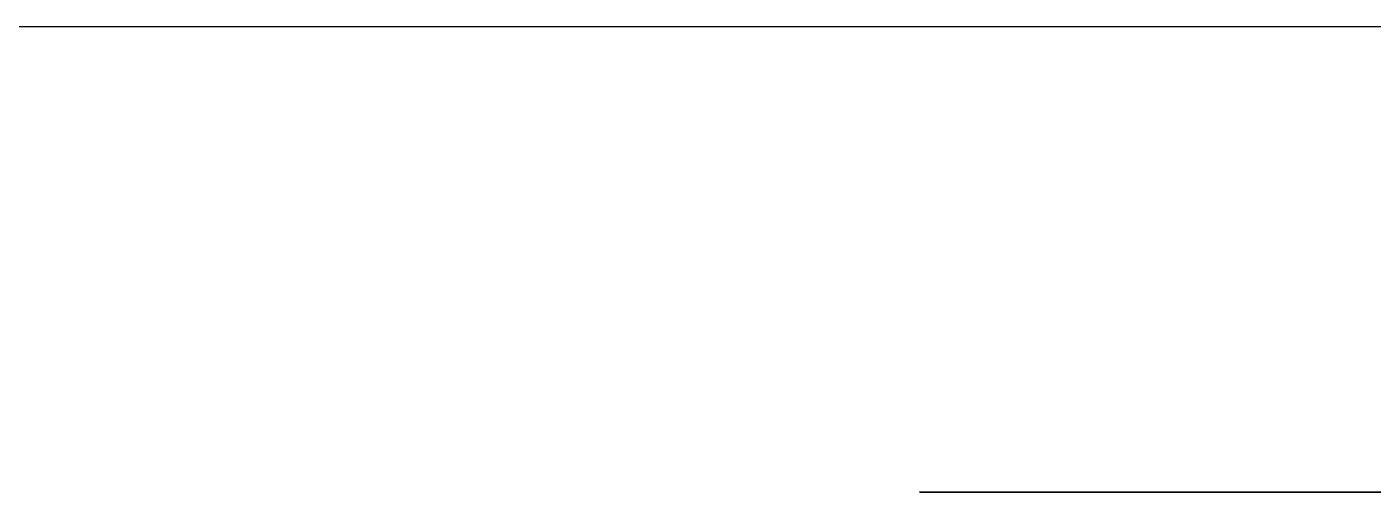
# Model space of a CAD drawing. Extents: x 8 to 102, y 11 to 162.
# Drawn here: x 10.0596 to 10.132, y 126.0714 to 126.0964 of the extents above; entities that cross this region are included whole.
import ezdxf

# ---------------------------------------------------------------- set-up
doc = ezdxf.new("R2010")
doc.units = 0
doc.header["$MEASUREMENT"] = 0
doc.layers.add('TFR-TRI3', color=7, linetype='CONTINUOUS')

msp = doc.modelspace()

# ---------------------------------------------------------------- linework, layer by layer
at = {"layer": 'TFR-TRI3', "color": 11, "linetype": 'CONTINUOUS'}
msp.add_line((31.400626, 126.096382), (8.360627, 126.096382), dxfattribs=at)
at = {"layer": 'TFR-TRI3', "color": 3, "linetype": 'CONTINUOUS'}
for p, q in [((10.113379, 126.071377), (10.107578, 126.071377)), ((10.114737, 126.071377), (10.107578, 126.071377)), ((10.107578, 126.071377), (10.111723, 126.071377)), ((10.107578, 126.071377), (10.358627, 126.071377)), ((10.107578, 126.071377), (10.112354, 126.071377)), ((10.111234, 126.071377), (10.107578, 126.071377)), ((10.107578, 126.071377), (10.110866, 126.071377)), ((10.112212, 126.071377), (10.107578, 126.071377)), ((10.112224, 126.071377), (10.107578, 126.071377)), ((10.107578, 126.071377), (10.109627, 126.071377)), ((10.124085, 126.071377), (10.107578, 126.071377)), ((10.107578, 126.071377), (10.11258, 126.071377)), ((10.108105, 126.071377), (10.358105, 126.071377)), ((10.108105, 126.071377), (10.113086, 126.071377)), ((10.112718, 126.071377), (10.108105, 126.071377)), ((10.108105, 126.071377), (10.358105, 126.071377)), ((10.124542, 126.071377), (10.108105, 126.071377)), ((10.124542, 126.071377), (10.108105, 126.071377)), ((10.108105, 126.071377), (10.113086, 126.071377)), ((10.108105, 126.071377), (10.358105, 126.071377)), ((10.108105, 126.071377), (10.358105, 126.071377)), ((10.108105, 126.071377), (10.358105, 126.071377)), ((10.124542, 126.071377), (10.108105, 126.071377)), ((10.108105, 126.071377), (10.113086, 126.071377)), ((10.124542, 126.071377), (10.108105, 126.071377)), ((10.108105, 126.071377), (10.113086, 126.071377)), ((10.108105, 126.071377), (10.358105, 126.071377)), ((10.108105, 126.071377), (10.113086, 126.071377)), ((10.112718, 126.071377), (10.108105, 126.071377)), ((10.112718, 126.071377), (10.108105, 126.071377)), ((10.112718, 126.071377), (10.108105, 126.071377)), ((10.108105, 126.071377), (10.358105, 126.071377)), ((10.112718, 126.071377), (10.108105, 126.071377)), ((10.108105, 126.071377), (10.358105, 126.071377)), ((10.112718, 126.071377), (10.108105, 126.071377)), ((10.124542, 126.071377), (10.108105, 126.071377)), ((10.108105, 126.071377), (10.358105, 126.071377)), ((10.108105, 126.071377), (10.113086, 126.071377)), ((10.108105, 126.071377), (10.113086, 126.071377)), ((10.108105, 126.071377), (10.113086, 126.071377)), ((10.112718, 126.071377), (10.108105, 126.071377)), ((10.108105, 126.071377), (10.358105, 126.071377)), ((10.112718, 126.071377), (10.108105, 126.071377)), ((10.112718, 126.071377), (10.108105, 126.071377)), ((10.108105, 126.071377), (10.113086, 126.071377)), ((10.124542, 126.071377), (10.108105, 126.071377)), ((10.108105, 126.071377), (10.358105, 126.071377)), ((10.124542, 126.071377), (10.108105, 126.071377)), ((10.124542, 126.071377), (10.108105, 126.071377)), ((10.108105, 126.071377), (10.358105, 126.071377)), ((10.124542, 126.071377), (10.108105, 126.071377)), ((10.108105, 126.071377), (10.113086, 126.071377)), ((10.112718, 126.071377), (10.108105, 126.071377)), ((10.108105, 126.071377), (10.113086, 126.071377)), ((10.108105, 126.071377), (10.113086, 126.071377)), ((10.108105, 126.071377), (10.358105, 126.071377)), ((10.112718, 126.071377), (10.108105, 126.071377)), ((10.124542, 126.071377), (10.108105, 126.071377)), ((10.124542, 126.071377), (10.108105, 126.071377)), ((10.108105, 126.071377), (10.113086, 126.071377)), ((10.108105, 126.071377), (10.113086, 126.071377)), ((10.108105, 126.071377), (10.358105, 126.071377)), ((10.124542, 126.071377), (10.108105, 126.071377)), ((10.124542, 126.071377), (10.108105, 126.071377)), ((10.112718, 126.071377), (10.108105, 126.071377)), ((10.108105, 126.071377), (10.358105, 126.071377)), ((10.124542, 126.071377), (10.108105, 126.071377)), ((10.112718, 126.071377), (10.108105, 126.071377)), ((10.112718, 126.071377), (10.108105, 126.071377)), ((10.124542, 126.071377), (10.108105, 126.071377)), ((10.112718, 126.071377), (10.108105, 126.071377)), ((10.108105, 126.071377), (10.113086, 126.071377)), ((10.108627, 126.071377), (10.358627, 126.071377)), ((10.358627, 126.071377), (10.108627, 126.071377)), ((10.358627, 126.071377), (10.108627, 126.071377)), ((10.108627, 126.071377), (10.358627, 126.071377)), ((10.108627, 126.071377), (10.358627, 126.071377)), ((10.108627, 126.071377), (10.358627, 126.071377)), ((10.358627, 126.071377), (10.108627, 126.071377)), ((10.270593, 126.071377), (10.108627, 126.071377)), ((10.108627, 126.071377), (10.358627, 126.071377)), ((10.108627, 126.071377), (10.270593, 126.071377)), ((10.358627, 126.071377), (10.108627, 126.071377)), ((10.270593, 126.071377), (10.108627, 126.071377)), ((10.108627, 126.071377), (10.358627, 126.071377)), ((10.108627, 126.071377), (10.358627, 126.071377)), ((10.358627, 126.071377), (10.108627, 126.071377)), ((10.108627, 126.071377), (10.358627, 126.071377)), ((10.108627, 126.071377), (10.358627, 126.071377)), ((10.358627, 126.071377), (10.108627, 126.071377)), ((10.108627, 126.071377), (10.270593, 126.071377)), ((10.108627, 126.071377), (10.358627, 126.071377)), ((10.108627, 126.071377), (10.358627, 126.071377)), ((10.108627, 126.071377), (10.358627, 126.071377)), ((10.358627, 126.071377), (10.108627, 126.071377)), ((10.358627, 126.071377), (10.108627, 126.071377)), ((10.108627, 126.071377), (10.270593, 126.071377)), ((10.358627, 126.071377), (10.108627, 126.071377)), ((10.108627, 126.071377), (10.358627, 126.071377)), ((10.358627, 126.071377), (10.108627, 126.071377)), ((10.108627, 126.071377), (10.358627, 126.071377)), ((10.358627, 126.071377), (10.108627, 126.071377)), ((10.108627, 126.071377), (10.270593, 126.071377)), ((10.108627, 126.071377), (10.358627, 126.071377)), ((10.108627, 126.071377), (10.358627, 126.071377)), ((10.108627, 126.071377), (10.358627, 126.071377)), ((10.358627, 126.071377), (10.108627, 126.071377)), ((10.108627, 126.071377), (10.270593, 126.071377)), ((10.270593, 126.071377), (10.108627, 126.071377)), ((10.108627, 126.071377), (10.270593, 126.071377)), ((10.108627, 126.071377), (10.358627, 126.071377)), ((10.270593, 126.071377), (10.108627, 126.071377)), ((10.108627, 126.071377), (10.358627, 126.071377)), ((10.108627, 126.071377), (10.270593, 126.071377)), ((10.270593, 126.071377), (10.108627, 126.071377)), ((10.358627, 126.071377), (10.108627, 126.071377)), ((10.108627, 126.071377), (10.358627, 126.071377)), ((10.270593, 126.071377), (10.108627, 126.071377)), ((10.358627, 126.071377), (10.108627, 126.071377)), ((10.108627, 126.071377), (10.358627, 126.071377)), ((10.108627, 126.071377), (10.270593, 126.071377)), ((10.358627, 126.071377), (10.108627, 126.071377)), ((10.358627, 126.071377), (10.108627, 126.071377)), ((10.108627, 126.071377), (10.358627, 126.071377)), ((10.108627, 126.071377), (10.270593, 126.071377)), ((10.108627, 126.071377), (10.358627, 126.071377)), ((10.108627, 126.071377), (10.358627, 126.071377)), ((10.108627, 126.071377), (10.358627, 126.071377)), ((10.108627, 126.071377), (10.270593, 126.071377)), ((10.270593, 126.071377), (10.108627, 126.071377)), ((10.270593, 126.071377), (10.108627, 126.071377)), ((10.108627, 126.071377), (10.358627, 126.071377)), ((10.108627, 126.071377), (10.358627, 126.071377)), ((10.108627, 126.071377), (10.358627, 126.071377)), ((10.358627, 126.071377), (10.108627, 126.071377)), ((10.358627, 126.071377), (10.108627, 126.071377)), ((10.108627, 126.071377), (10.358627, 126.071377)), ((10.270593, 126.071377), (10.108627, 126.071377)), ((10.358627, 126.071377), (10.108627, 126.071377)), ((10.108627, 126.071377), (10.358627, 126.071377)), ((10.358627, 126.071377), (10.108627, 126.071377)), ((10.108627, 126.071377), (10.358627, 126.071377)), ((10.108627, 126.071377), (10.358627, 126.071377)), ((10.108627, 126.071377), (10.358627, 126.071377)), ((10.358627, 126.071377), (10.108627, 126.071377)), ((10.270593, 126.071377), (10.108627, 126.071377)), ((10.358627, 126.071377), (10.108627, 126.071377)), ((10.108627, 126.071377), (10.358627, 126.071377)), ((10.358627, 126.071377), (10.108627, 126.071377)), ((10.358627, 126.071377), (10.108627, 126.071377)), ((10.358627, 126.071377), (10.108627, 126.071377)), ((10.358627, 126.071377), (10.108627, 126.071377)), ((10.108627, 126.071377), (10.358627, 126.071377)), ((10.270593, 126.071377), (10.108627, 126.071377)), ((10.358627, 126.071377), (10.108627, 126.071377)), ((10.108627, 126.071377), (10.358627, 126.071377)), ((10.358627, 126.071377), (10.108627, 126.071377)), ((10.358627, 126.071377), (10.108627, 126.071377)), ((10.358627, 126.071377), (10.108627, 126.071377)), ((10.358627, 126.071377), (10.108627, 126.071377)), ((10.358627, 126.071377), (10.108627, 126.071377)), ((10.108627, 126.071377), (10.358627, 126.071377)), ((10.270593, 126.071377), (10.108627, 126.071377)), ((10.358627, 126.071377), (10.108627, 126.071377)), ((10.358627, 126.071377), (10.108627, 126.071377)), ((10.108627, 126.071377), (10.358627, 126.071377)), ((10.358627, 126.071377), (10.108627, 126.071377)), ((10.108627, 126.071377), (10.270593, 126.071377)), ((10.358627, 126.071377), (10.108627, 126.071377)), ((10.108627, 126.071377), (10.270593, 126.071377)), ((10.358627, 126.071377), (10.108627, 126.071377)), ((10.108627, 126.071377), (10.358627, 126.071377)), ((10.358627, 126.071377), (10.108627, 126.071377)), ((10.108627, 126.071377), (10.270593, 126.071377)), ((10.108627, 126.071377), (10.358627, 126.071377)), ((10.108627, 126.071377), (10.358627, 126.071377)), ((10.358627, 126.071377), (10.108627, 126.071377)), ((10.358627, 126.071377), (10.108627, 126.071377)), ((10.358627, 126.071377), (10.108627, 126.071377)), ((10.358627, 126.071377), (10.108627, 126.071377)), ((10.358627, 126.071377), (10.108627, 126.071377)), ((10.108627, 126.071377), (10.270593, 126.071377)), ((10.108627, 126.071377), (10.358627, 126.071377)), ((10.108627, 126.071377), (10.358627, 126.071377)), ((10.358627, 126.071377), (10.108627, 126.071377)), ((10.358627, 126.071377), (10.108627, 126.071377)), ((10.108627, 126.071377), (10.358627, 126.071377)), ((10.358627, 126.071377), (10.108627, 126.071377)), ((10.108627, 126.071377), (10.358627, 126.071377)), ((10.358627, 126.071377), (10.108627, 126.071377)), ((10.108627, 126.071377), (10.358627, 126.071377)), ((10.358627, 126.071377), (10.108627, 126.071377)), ((10.108627, 126.071377), (10.358627, 126.071377)), ((10.270593, 126.071377), (10.108627, 126.071377)), ((10.108627, 126.071377), (10.358627, 126.071377)), ((10.108627, 126.071377), (10.358627, 126.071377)), ((10.108627, 126.071377), (10.358627, 126.071377)), ((10.108627, 126.071377), (10.358627, 126.071377)), ((10.108627, 126.071377), (10.358627, 126.071377)), ((10.358627, 126.071377), (10.108627, 126.071377)), ((10.358627, 126.071377), (10.108627, 126.071377)), ((10.358627, 126.071377), (10.108627, 126.071377)), ((10.358627, 126.071377), (10.108627, 126.071377)), ((10.108627, 126.071377), (10.358627, 126.071377)), ((10.270593, 126.071377), (10.108627, 126.071377)), ((10.108627, 126.071377), (10.270593, 126.071377)), ((10.358627, 126.071377), (10.108627, 126.071377)), ((10.270593, 126.071377), (10.108627, 126.071377)), ((10.109627, 126.071377), (10.115677, 126.071377)), ((10.110213, 126.071377), (10.112218, 126.071377)), ((10.110213, 126.071377), (10.112218, 126.071377)), ((10.110213, 126.071377), (10.112218, 126.071377)), ((10.110213, 126.071377), (10.112218, 126.071377)), ((10.110213, 126.071377), (10.113431, 126.071377)), ((10.110213, 126.071377), (10.114888, 126.071377)), ((10.113792, 126.071377), (10.110213, 126.071377)), ((10.11476, 126.071377), (10.110213, 126.071377)), ((10.113792, 126.071377), (10.110213, 126.071377)), ((10.115891, 126.071377), (10.110213, 126.071377)), ((10.110213, 126.071377), (10.11427, 126.071377)), ((10.113792, 126.071377), (10.110213, 126.071377)), ((10.113792, 126.071377), (10.110213, 126.071377)), ((10.110213, 126.071377), (10.114888, 126.071377)), ((10.110213, 126.071377), (10.113431, 126.071377)), ((10.11722, 126.071377), (10.110213, 126.071377)), ((10.11476, 126.071377), (10.110213, 126.071377)), ((10.110213, 126.071377), (10.112218, 126.071377)), ((10.110213, 126.071377), (10.112218, 126.071377)), ((10.110213, 126.071377), (10.114888, 126.071377)), ((10.113792, 126.071377), (10.110213, 126.071377)), ((10.113792, 126.071377), (10.110213, 126.071377)), ((10.110213, 126.071377), (10.112218, 126.071377)), ((10.113792, 126.071377), (10.110213, 126.071377)), ((10.113792, 126.071377), (10.110213, 126.071377)), ((10.110213, 126.071377), (10.112218, 126.071377)), ((10.110213, 126.071377), (10.112218, 126.071377)), ((10.110213, 126.071377), (10.11427, 126.071377)), ((10.113792, 126.071377), (10.110213, 126.071377)), ((10.110213, 126.071377), (10.113431, 126.071377)), ((10.113792, 126.071377), (10.110213, 126.071377)), ((10.110213, 126.071377), (10.112218, 126.071377)), ((10.110213, 126.071377), (10.112218, 126.071377)), ((10.11476, 126.071377), (10.110213, 126.071377)), ((10.11722, 126.071377), (10.110213, 126.071377)), ((10.110213, 126.071377), (10.11427, 126.071377)), ((10.11476, 126.071377), (10.110213, 126.071377)), ((10.115891, 126.071377), (10.110213, 126.071377)), ((10.110213, 126.071377), (10.114888, 126.071377)), ((10.115891, 126.071377), (10.110213, 126.071377)), ((10.113792, 126.071377), (10.110213, 126.071377)), ((10.115891, 126.071377), (10.110213, 126.071377)), ((10.11722, 126.071377), (10.110213, 126.071377)), ((10.110213, 126.071377), (10.112218, 126.071377)), ((10.113792, 126.071377), (10.110213, 126.071377)), ((10.113792, 126.071377), (10.110213, 126.071377)), ((10.110213, 126.071377), (10.113431, 126.071377)), ((10.11722, 126.071377), (10.110213, 126.071377)), ((10.110213, 126.071377), (10.112218, 126.071377)), ((10.110213, 126.071377), (10.11427, 126.071377)), ((10.14019, 126.071377), (10.110267, 126.071377)), ((10.14019, 126.071377), (10.110267, 126.071377)), ((10.110267, 126.071377), (10.134399, 126.071377)), ((10.110267, 126.071377), (10.134399, 126.071377)), ((10.110267, 126.071377), (10.134399, 126.071377)), ((10.14019, 126.071377), (10.110267, 126.071377)), ((10.110267, 126.071377), (10.134399, 126.071377)), ((10.14019, 126.071377), (10.110267, 126.071377)), ((10.114475, 126.071377), (10.110304, 126.071377)), ((10.114475, 126.071377), (10.110304, 126.071377)), ((10.114475, 126.071377), (10.110304, 126.071377)), ((10.110304, 126.071377), (10.11246, 126.071377)), ((10.114475, 126.071377), (10.110304, 126.071377)), ((10.114475, 126.071377), (10.110304, 126.071377)), ((10.114475, 126.071377), (10.110304, 126.071377)), ((10.110304, 126.071377), (10.11246, 126.071377)), ((10.110304, 126.071377), (10.11246, 126.071377)), ((10.110304, 126.071377), (10.11246, 126.071377)), ((10.110304, 126.071377), (10.11246, 126.071377)), ((10.114475, 126.071377), (10.110304, 126.071377)), ((10.114475, 126.071377), (10.110304, 126.071377)), ((10.110304, 126.071377), (10.11246, 126.071377)), ((10.110304, 126.071377), (10.11246, 126.071377)), ((10.110304, 126.071377), (10.11246, 126.071377)), ((10.114475, 126.071377), (10.110304, 126.071377)), ((10.114475, 126.071377), (10.110304, 126.071377)), ((10.110304, 126.071377), (10.11246, 126.071377)), ((10.110304, 126.071377), (10.11246, 126.071377)), ((10.110304, 126.071377), (10.11246, 126.071377)), ((10.110304, 126.071377), (10.11246, 126.071377)), ((10.110304, 126.071377), (10.11246, 126.071377)), ((10.110304, 126.071377), (10.11246, 126.071377)), ((10.114475, 126.071377), (10.110304, 126.071377)), ((10.114475, 126.071377), (10.110304, 126.071377)), ((10.110304, 126.071377), (10.11246, 126.071377)), ((10.114475, 126.071377), (10.110304, 126.071377)), ((10.114475, 126.071377), (10.110304, 126.071377)), ((10.114475, 126.071377), (10.110304, 126.071377)), ((10.110866, 126.071377), (10.120727, 126.071377)), ((10.12225, 126.071377), (10.111234, 126.071377)), ((10.111723, 126.071377), (10.124156, 126.071377)), ((10.111866, 126.071377), (10.135684, 126.071377)), ((10.141401, 126.071377), (10.111866, 126.071377)), ((10.240487, 126.071377), (10.112057, 126.071377)), ((10.240487, 126.071377), (10.112057, 126.071377)), ((10.112057, 126.071377), (10.141401, 126.071377)), ((10.240487, 126.071377), (10.112057, 126.071377)), ((10.112057, 126.071377), (10.141401, 126.071377)), ((10.112057, 126.071377), (10.141401, 126.071377)), ((10.126061, 126.071377), (10.112212, 126.071377)), ((10.112218, 126.071377), (10.118141, 126.071377)), ((10.112218, 126.071377), (10.118141, 126.071377)), ((10.112218, 126.071377), (10.118141, 126.071377)), ((10.112218, 126.071377), (10.118141, 126.071377)), ((10.112218, 126.071377), (10.118141, 126.071377)), ((10.112218, 126.071377), (10.118141, 126.071377)), ((10.112218, 126.071377), (10.118141, 126.071377)), ((10.112218, 126.071377), (10.118141, 126.071377)), ((10.112218, 126.071377), (10.118141, 126.071377)), ((10.112218, 126.071377), (10.118141, 126.071377)), ((10.112218, 126.071377), (10.118141, 126.071377)), ((10.112218, 126.071377), (10.118141, 126.071377)), ((10.112218, 126.071377), (10.118141, 126.071377)), ((10.126157, 126.071377), (10.112224, 126.071377)), ((10.112354, 126.071377), (10.126634, 126.071377)), ((10.11246, 126.071377), (10.11888, 126.071377)), ((10.11246, 126.071377), (10.11888, 126.071377)), ((10.11246, 126.071377), (10.11888, 126.071377)), ((10.11246, 126.071377), (10.11888, 126.071377)), ((10.11246, 126.071377), (10.11888, 126.071377)), ((10.11246, 126.071377), (10.11888, 126.071377)), ((10.11246, 126.071377), (10.11888, 126.071377)), ((10.11246, 126.071377), (10.11888, 126.071377)), ((10.11246, 126.071377), (10.11888, 126.071377)), ((10.11246, 126.071377), (10.11888, 126.071377)), ((10.11246, 126.071377), (10.11888, 126.071377)), ((10.11246, 126.071377), (10.11888, 126.071377)), ((10.11246, 126.071377), (10.11888, 126.071377)), ((10.11246, 126.071377), (10.11888, 126.071377)), ((10.11246, 126.071377), (10.11888, 126.071377)), ((10.112472, 126.071377), (10.141716, 126.071377)), ((10.240463, 126.071377), (10.112472, 126.071377)), ((10.112472, 126.071377), (10.141716, 126.071377)), ((10.240463, 126.071377), (10.112472, 126.071377)), ((10.240463, 126.071377), (10.112472, 126.071377)), ((10.240463, 126.071377), (10.112472, 126.071377)), ((10.240463, 126.071377), (10.112472, 126.071377)), ((10.112472, 126.071377), (10.141716, 126.071377)), ((10.112472, 126.071377), (10.141716, 126.071377)), ((10.112472, 126.071377), (10.141716, 126.071377)), ((10.11258, 126.071377), (10.127586, 126.071377)), ((10.126511, 126.071377), (10.112718, 126.071377)), ((10.126511, 126.071377), (10.112718, 126.071377)), ((10.126511, 126.071377), (10.112718, 126.071377)), ((10.126511, 126.071377), (10.112718, 126.071377)), ((10.126511, 126.071377), (10.112718, 126.071377)), ((10.126511, 126.071377), (10.112718, 126.071377)), ((10.126511, 126.071377), (10.112718, 126.071377)), ((10.126511, 126.071377), (10.112718, 126.071377)), ((10.126511, 126.071377), (10.112718, 126.071377)), ((10.126511, 126.071377), (10.112718, 126.071377)), ((10.126511, 126.071377), (10.112718, 126.071377)), ((10.126511, 126.071377), (10.112718, 126.071377)), ((10.126511, 126.071377), (10.112718, 126.071377)), ((10.126511, 126.071377), (10.112718, 126.071377)), ((10.126511, 126.071377), (10.112718, 126.071377)), ((10.113086, 126.071377), (10.128028, 126.071377)), ((10.113086, 126.071377), (10.128028, 126.071377)), ((10.113086, 126.071377), (10.128028, 126.071377)), ((10.113086, 126.071377), (10.128028, 126.071377)), ((10.113086, 126.071377), (10.128028, 126.071377)), ((10.113086, 126.071377), (10.128028, 126.071377)), ((10.113086, 126.071377), (10.128028, 126.071377)), ((10.113086, 126.071377), (10.128028, 126.071377)), ((10.113086, 126.071377), (10.128028, 126.071377)), ((10.113086, 126.071377), (10.128028, 126.071377)), ((10.113086, 126.071377), (10.128028, 126.071377)), ((10.113086, 126.071377), (10.128028, 126.071377)), ((10.113086, 126.071377), (10.128028, 126.071377)), ((10.113086, 126.071377), (10.128028, 126.071377)), ((10.113086, 126.071377), (10.128028, 126.071377)), ((10.130825, 126.071377), (10.113379, 126.071377)), ((10.113431, 126.071377), (10.123086, 126.071377)), ((10.113431, 126.071377), (10.123086, 126.071377)), ((10.113431, 126.071377), (10.123086, 126.071377)), ((10.113431, 126.071377), (10.123086, 126.071377)), ((10.124578, 126.071377), (10.113792, 126.071377)), ((10.124578, 126.071377), (10.113792, 126.071377)), ((10.124578, 126.071377), (10.113792, 126.071377)), ((10.124578, 126.071377), (10.113792, 126.071377)), ((10.124578, 126.071377), (10.113792, 126.071377)), ((10.124578, 126.071377), (10.113792, 126.071377)), ((10.124578, 126.071377), (10.113792, 126.071377)), ((10.124578, 126.071377), (10.113792, 126.071377)), ((10.124578, 126.071377), (10.113792, 126.071377)), ((10.124578, 126.071377), (10.113792, 126.071377)), ((10.124578, 126.071377), (10.113792, 126.071377)), ((10.124578, 126.071377), (10.113792, 126.071377)), ((10.124578, 126.071377), (10.113792, 126.071377)), ((10.11427, 126.071377), (10.126444, 126.071377)), ((10.11427, 126.071377), (10.126444, 126.071377)), ((10.11427, 126.071377), (10.126444, 126.071377)), ((10.11427, 126.071377), (10.126444, 126.071377)), ((10.126896, 126.071377), (10.114475, 126.071377)), ((10.126896, 126.071377), (10.114475, 126.071377)), ((10.126896, 126.071377), (10.114475, 126.071377)), ((10.126896, 126.071377), (10.114475, 126.071377)), ((10.126896, 126.071377), (10.114475, 126.071377)), ((10.126896, 126.071377), (10.114475, 126.071377)), ((10.126896, 126.071377), (10.114475, 126.071377)), ((10.126896, 126.071377), (10.114475, 126.071377)), ((10.126896, 126.071377), (10.114475, 126.071377)), ((10.126896, 126.071377), (10.114475, 126.071377)), ((10.126896, 126.071377), (10.114475, 126.071377)), ((10.126896, 126.071377), (10.114475, 126.071377)), ((10.126896, 126.071377), (10.114475, 126.071377)), ((10.126896, 126.071377), (10.114475, 126.071377)), ((10.126896, 126.071377), (10.114475, 126.071377)), ((10.136256, 126.071377), (10.114737, 126.071377)), ((10.128403, 126.071377), (10.11476, 126.071377)), ((10.128403, 126.071377), (10.11476, 126.071377)), ((10.128403, 126.071377), (10.11476, 126.071377)), ((10.128403, 126.071377), (10.11476, 126.071377)), ((10.114888, 126.071377), (10.128869, 126.071377)), ((10.114888, 126.071377), (10.128869, 126.071377)), ((10.114888, 126.071377), (10.128869, 126.071377)), ((10.114888, 126.071377), (10.128869, 126.071377)), ((10.115677, 126.071377), (10.125598, 126.071377)), ((10.132973, 126.071377), (10.115891, 126.071377)), ((10.132973, 126.071377), (10.115891, 126.071377)), ((10.132973, 126.071377), (10.115891, 126.071377)), ((10.132973, 126.071377), (10.115891, 126.071377)), ((10.138291, 126.071377), (10.11722, 126.071377)), ((10.138291, 126.071377), (10.11722, 126.071377)), ((10.138291, 126.071377), (10.11722, 126.071377)), ((10.138291, 126.071377), (10.11722, 126.071377)), ((10.118141, 126.071377), (10.127854, 126.071377)), ((10.118141, 126.071377), (10.127854, 126.071377)), ((10.118141, 126.071377), (10.127854, 126.071377)), ((10.118141, 126.071377), (10.127854, 126.071377)), ((10.118141, 126.071377), (10.127854, 126.071377)), ((10.118141, 126.071377), (10.127854, 126.071377)), ((10.118141, 126.071377), (10.127854, 126.071377)), ((10.118141, 126.071377), (10.127854, 126.071377)), ((10.118141, 126.071377), (10.127854, 126.071377)), ((10.118141, 126.071377), (10.127854, 126.071377)), ((10.118141, 126.071377), (10.127854, 126.071377)), ((10.118141, 126.071377), (10.127854, 126.071377)), ((10.118141, 126.071377), (10.127854, 126.071377)), ((10.11888, 126.071377), (10.129087, 126.071377)), ((10.11888, 126.071377), (10.129087, 126.071377)), ((10.11888, 126.071377), (10.129087, 126.071377)), ((10.11888, 126.071377), (10.129087, 126.071377)), ((10.11888, 126.071377), (10.129087, 126.071377)), ((10.11888, 126.071377), (10.129087, 126.071377)), ((10.11888, 126.071377), (10.129087, 126.071377)), ((10.11888, 126.071377), (10.129087, 126.071377)), ((10.11888, 126.071377), (10.129087, 126.071377)), ((10.11888, 126.071377), (10.129087, 126.071377)), ((10.11888, 126.071377), (10.129087, 126.071377)), ((10.11888, 126.071377), (10.129087, 126.071377)), ((10.11888, 126.071377), (10.129087, 126.071377)), ((10.11888, 126.071377), (10.129087, 126.071377)), ((10.11888, 126.071377), (10.129087, 126.071377)), ((10.120727, 126.071377), (10.136662, 126.071377)), ((10.140043, 126.071377), (10.12225, 126.071377)), ((10.123086, 126.071377), (10.138687, 126.071377)), ((10.123086, 126.071377), (10.138687, 126.071377)), ((10.123086, 126.071377), (10.138687, 126.071377)), ((10.123086, 126.071377), (10.138687, 126.071377)), ((10.14102, 126.071377), (10.124085, 126.071377)), ((10.124156, 126.071377), (10.143831, 126.071377)), ((10.141406, 126.071377), (10.124542, 126.071377)), ((10.141406, 126.071377), (10.124542, 126.071377)), ((10.141406, 126.071377), (10.124542, 126.071377)), ((10.141406, 126.071377), (10.124542, 126.071377)), ((10.141406, 126.071377), (10.124542, 126.071377)), ((10.141406, 126.071377), (10.124542, 126.071377)), ((10.141406, 126.071377), (10.124542, 126.071377)), ((10.141406, 126.071377), (10.124542, 126.071377)), ((10.141406, 126.071377), (10.124542, 126.071377)), ((10.141406, 126.071377), (10.124542, 126.071377)), ((10.141406, 126.071377), (10.124542, 126.071377)), ((10.141406, 126.071377), (10.124542, 126.071377)), ((10.141406, 126.071377), (10.124542, 126.071377)), ((10.141406, 126.071377), (10.124542, 126.071377)), ((10.141406, 126.071377), (10.124542, 126.071377)), ((10.141999, 126.071377), (10.124578, 126.071377)), ((10.141999, 126.071377), (10.124578, 126.071377)), ((10.141999, 126.071377), (10.124578, 126.071377)), ((10.141999, 126.071377), (10.124578, 126.071377)), ((10.141999, 126.071377), (10.124578, 126.071377)), ((10.141999, 126.071377), (10.124578, 126.071377)), ((10.141999, 126.071377), (10.124578, 126.071377)), ((10.141999, 126.071377), (10.124578, 126.071377)), ((10.141999, 126.071377), (10.124578, 126.071377)), ((10.141999, 126.071377), (10.124578, 126.071377)), ((10.141999, 126.071377), (10.124578, 126.071377)), ((10.141999, 126.071377), (10.124578, 126.071377)), ((10.141999, 126.071377), (10.124578, 126.071377)), ((10.125598, 126.071377), (10.139019, 126.071377)), ((10.148797, 126.071377), (10.126061, 126.071377)), ((10.146939, 126.071377), (10.126157, 126.071377)), ((10.126444, 126.071377), (10.145707, 126.071377)), ((10.126444, 126.071377), (10.145707, 126.071377)), ((10.126444, 126.071377), (10.145707, 126.071377)), ((10.126444, 126.071377), (10.145707, 126.071377)), ((10.149151, 126.071377), (10.126511, 126.071377)), ((10.149151, 126.071377), (10.126511, 126.071377)), ((10.149151, 126.071377), (10.126511, 126.071377)), ((10.149151, 126.071377), (10.126511, 126.071377)), ((10.149151, 126.071377), (10.126511, 126.071377)), ((10.149151, 126.071377), (10.126511, 126.071377)), ((10.149151, 126.071377), (10.126511, 126.071377)), ((10.149151, 126.071377), (10.126511, 126.071377)), ((10.149151, 126.071377), (10.126511, 126.071377)), ((10.149151, 126.071377), (10.126511, 126.071377)), ((10.149151, 126.071377), (10.126511, 126.071377)), ((10.149151, 126.071377), (10.126511, 126.071377)), ((10.149151, 126.071377), (10.126511, 126.071377)), ((10.149151, 126.071377), (10.126511, 126.071377)), ((10.149151, 126.071377), (10.126511, 126.071377)), ((10.126634, 126.071377), (10.147713, 126.071377)), ((10.146903, 126.071377), (10.126896, 126.071377)), ((10.146903, 126.071377), (10.126896, 126.071377)), ((10.146903, 126.071377), (10.126896, 126.071377)), ((10.146903, 126.071377), (10.126896, 126.071377)), ((10.146903, 126.071377), (10.126896, 126.071377)), ((10.146903, 126.071377), (10.126896, 126.071377)), ((10.146903, 126.071377), (10.126896, 126.071377)), ((10.146903, 126.071377), (10.126896, 126.071377)), ((10.146903, 126.071377), (10.126896, 126.071377)), ((10.146903, 126.071377), (10.126896, 126.071377)), ((10.146903, 126.071377), (10.126896, 126.071377)), ((10.146903, 126.071377), (10.126896, 126.071377)), ((10.146903, 126.071377), (10.126896, 126.071377)), ((10.146903, 126.071377), (10.126896, 126.071377)), ((10.146903, 126.071377), (10.126896, 126.071377)), ((10.127586, 126.071377), (10.149881, 126.071377)), ((10.127854, 126.071377), (10.140996, 126.071377)), ((10.127854, 126.071377), (10.140996, 126.071377)), ((10.127854, 126.071377), (10.140996, 126.071377)), ((10.127854, 126.071377), (10.140996, 126.071377)), ((10.127854, 126.071377), (10.140996, 126.071377)), ((10.127854, 126.071377), (10.140996, 126.071377)), ((10.127854, 126.071377), (10.140996, 126.071377)), ((10.127854, 126.071377), (10.140996, 126.071377)), ((10.127854, 126.071377), (10.140996, 126.071377)), ((10.127854, 126.071377), (10.140996, 126.071377)), ((10.127854, 126.071377), (10.140996, 126.071377)), ((10.127854, 126.071377), (10.140996, 126.071377)), ((10.127854, 126.071377), (10.140996, 126.071377)), ((10.128028, 126.071377), (10.15023, 126.071377)), ((10.128028, 126.071377), (10.15023, 126.071377)), ((10.128028, 126.071377), (10.15023, 126.071377)), ((10.128028, 126.071377), (10.15023, 126.071377)), ((10.128028, 126.071377), (10.15023, 126.071377)), ((10.128028, 126.071377), (10.15023, 126.071377)), ((10.128028, 126.071377), (10.15023, 126.071377)), ((10.128028, 126.071377), (10.15023, 126.071377)), ((10.128028, 126.071377), (10.15023, 126.071377)), ((10.128028, 126.071377), (10.15023, 126.071377)), ((10.128028, 126.071377), (10.15023, 126.071377)), ((10.128028, 126.071377), (10.15023, 126.071377)), ((10.128028, 126.071377), (10.15023, 126.071377)), ((10.128028, 126.071377), (10.15023, 126.071377)), ((10.128028, 126.071377), (10.15023, 126.071377)), ((10.148751, 126.071377), (10.128403, 126.071377)), ((10.148751, 126.071377), (10.128403, 126.071377)), ((10.148751, 126.071377), (10.128403, 126.071377)), ((10.148751, 126.071377), (10.128403, 126.071377)), ((10.128869, 126.071377), (10.149508, 126.071377)), ((10.128869, 126.071377), (10.149508, 126.071377)), ((10.128869, 126.071377), (10.149508, 126.071377)), ((10.128869, 126.071377), (10.149508, 126.071377)), ((10.129087, 126.071377), (10.14237, 126.071377)), ((10.129087, 126.071377), (10.14237, 126.071377)), ((10.129087, 126.071377), (10.14237, 126.071377)), ((10.129087, 126.071377), (10.14237, 126.071377)), ((10.129087, 126.071377), (10.14237, 126.071377)), ((10.129087, 126.071377), (10.14237, 126.071377)), ((10.129087, 126.071377), (10.14237, 126.071377)), ((10.129087, 126.071377), (10.14237, 126.071377)), ((10.129087, 126.071377), (10.14237, 126.071377)), ((10.129087, 126.071377), (10.14237, 126.071377)), ((10.129087, 126.071377), (10.14237, 126.071377)), ((10.129087, 126.071377), (10.14237, 126.071377)), ((10.129087, 126.071377), (10.14237, 126.071377)), ((10.129087, 126.071377), (10.14237, 126.071377)), ((10.129087, 126.071377), (10.14237, 126.071377)), ((10.157692, 126.071377), (10.130825, 126.071377))]:
    msp.add_line(p, q, dxfattribs=at)

doc.saveas('drawing.dxf')
